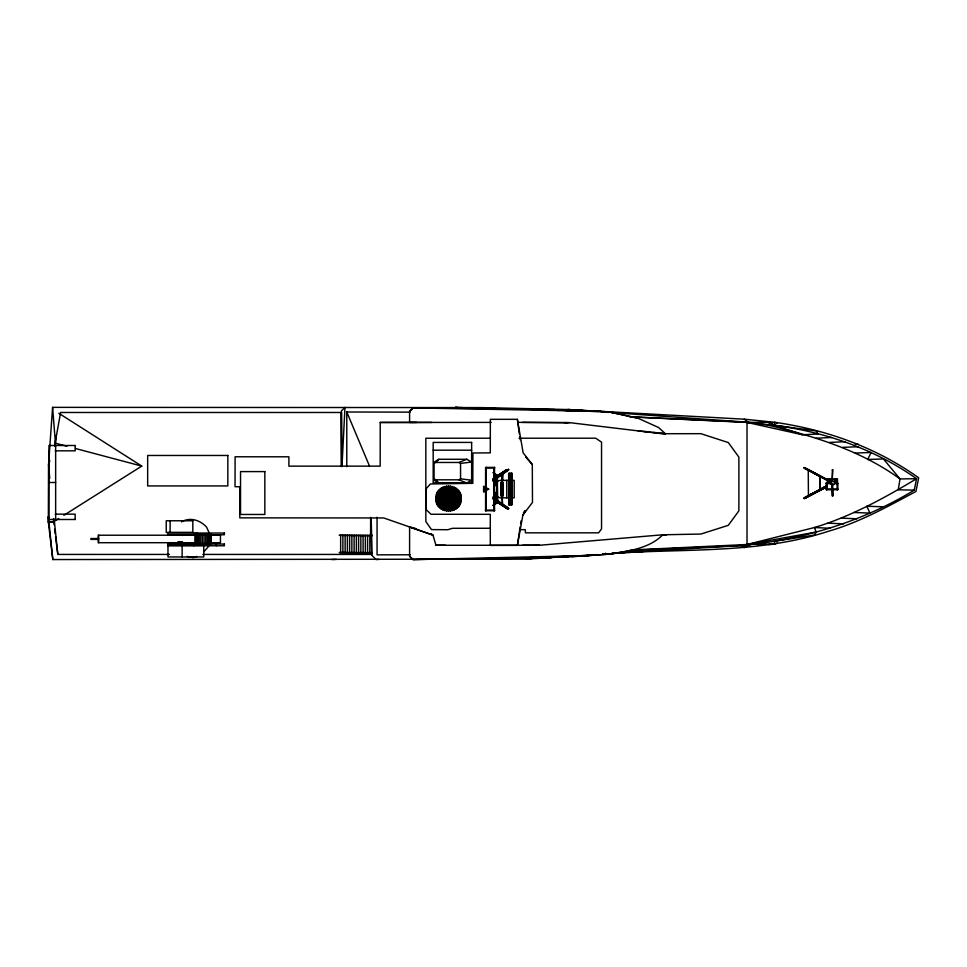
<?xml version="1.0" encoding="UTF-8"?>
<svg xmlns="http://www.w3.org/2000/svg" width="967" height="967" viewBox="0 0 967 967"><rect width="100%" height="100%" fill="white"/><g stroke="black" fill="none" stroke-linecap="round" stroke-linejoin="round"><path stroke-width="1.45" d="M491.163 422.398L380.224 422.458L380.176 466.142L288.903 466.142L288.891 456.799L235.102 456.775L235.041 486.703L239.913 486.764L239.792 517.853L383.742 517.961L432.974 535.114L435.948 545.267L539.538 545.267L662.758 534.787L700.918 534.05L728.296 525.323L738.885 510.83L738.885 457.125L728.308 442.572L700.918 433.675L661.67 433.712L569.756 422.664L518.119 422.361M597.098 554.611L526.169 559.156L52.822 559.555L48.35 522.132L48.531 464.837L52.593 407.361L480.732 407.59L568.221 409.549L744.288 419.182L774.531 422.265C826.156 429.566 876.042 447.346 918.65 477.795L915.967 491.466C887.827 506.466 859.748 522.253 828.924 531.113C758.938 554.103 684.455 548.362 612.038 553.438M370.554 536.649L370.663 517.381M493.811 488.238L497.884 475.643L493.593 488.553L497.231 476.985M497.473 475.921L498.174 476.441L493.521 472.476M493.194 472.766L498.017 476.55L497.763 475.607M434.062 463.423L434.086 462.045L438.861 459.277L466.807 459.277L471.582 462.045L460.558 463.423L458.914 462.468L435.718 462.468L434.062 463.423L434.086 480.224L438.861 482.992L466.807 482.992L471.582 480.224L460.558 478.858L458.914 479.813L435.718 479.813L434.062 478.858M54.019 524.73L53.717 518.795M55.361 446.15L55.953 435.875M497.195 501.099L493.218 497.183L497.509 501.704L497.159 477.625M341.967 466.59L344.977 407.361L341.448 410.902L341.448 466.445L341.375 412.486L60.619 412.486L54.575 445.896M502.332 472.96L502.502 480.817L502.622 473.347M498.005 476.489L497.63 476.102M435.851 498.561C435.126 482.207 461.984 482.207 461.259 498.561C461.984 514.928 435.126 514.928 435.851 498.561L461.259 498.561M502.139 473.056L493.557 481.022L502.538 473.238M493.375 480.756L502.199 472.923L493.472 480.925M208.969 543.406L208.654 546.367L203.686 551.879M834.509 482.896C834.594 485.918 829.613 485.386 830.327 482.46C832.382 477.855 835.089 484.781 837.821 482.908L837.821 489.713L826.229 489.713L826.229 482.908L831.475 482.908M493.593 496.857L502.163 505.076M517.381 545.364L522.881 515.109L532.491 502.405L532.297 464.511L523.135 452.834L517.381 419.327L490.354 419.327L490.293 452.87L472.923 452.991L472.803 483.343L430.388 483.971L426.133 488.77L426.145 509.561L430.968 514.263L490.293 514.323L490.293 545.424L517.381 545.364L520.198 526.628M520.621 523.751L521.056 520.875M446.561 511.108L450.537 486.026M502.151 504.931L493.448 496.965L495.769 499.129M497.026 500.519L502.514 504.967L498.041 501.414L493.206 505.33M612.002 553.342L740.444 545.593C801.655 540.045 861.585 522.168 914.25 490.148L916.571 478.701L900.023 478.943C861.089 450.61 815.024 436.492 768.886 425.287L769.442 422.18L760.606 421.648M497.086 501.22L497.062 501.752M493.786 489.592L497.932 502.369M497.195 477.625L497.195 501.704L494.052 498.307M49.825 460.775L48.531 464.837L49.74 478.314M444.627 510.649L452.471 486.486M493.702 486.86L497.026 477.094M493.363 497.957L497.183 501.571M632.781 549.921L747.02 544.494L814.456 527.523L816.16 532.043L814.697 535.029L774.531 541.254L774.531 544.228L768.511 544.554M442.789 509.887L454.321 487.247M820.113 489.604L820.173 476.006M522.881 515.109L525.154 511.301M523.473 512.8L525.021 510.491M441.085 508.847L456.013 488.287M832.14 481.421L832.66 469.599L832.224 470.095M832.527 495.841L832.309 484.044L832.418 496.216M435.718 462.468L438.861 459.277M494.705 478.556L496.953 476.248M493.774 479.753L497.062 476.284M493.158 480.672L497.062 476.755M493.17 480.792L497.231 476.707M439.574 507.542L457.536 489.592M431.898 422.422L409.597 422.458L409.597 411.338L413.078 407.881L528.466 408.968L609.766 412.063L637.918 418.203L658.6 427.523L665.369 433.712L638.075 430.883M494.004 479.692L497.002 476.743L493.339 480.055L496.845 476.586M493.363 480.079L496.857 476.634M409.597 411.338L413.078 407.881L600.35 411.326L609.766 412.063L637.918 418.203M493.388 480.962L495.829 478.774M497.026 477.517L501.317 473.903M493.448 481.07L501.462 474.023M493.533 481.155L501.522 474.12M494.016 480.998L496.313 478.967M497.437 477.964L501.559 474.301M502.465 505.088L496.978 500.205M493.218 505.112L497.908 501.474M493.267 505.439L497.884 501.994M493.412 505.548L498.235 501.885M438.281 506.031L458.829 491.103M502.55 473.383L502.163 480.817M493.472 478.254L506.418 469.732M493.363 478.532L506.708 469.696M493.146 478.87L506.998 469.793M493.279 478.967L507.131 469.889M493.46 479.209L508.485 469.176M493.508 479.354L508.618 469.454M493.521 479.656L508.642 469.599M493.061 480.2L508.594 469.902M493.194 480.14L507.167 470.977M48.809 520.983L48.35 516.535L48.35 522.132L53.644 521.757L58.757 518.53M63.858 515.302L141.762 466.094L58.854 413.296M826.64 485.918L808.327 495.829L826.386 486.147M804.713 497.787L825.721 486.558M808.4 495.962L820.451 489.544M825.891 486.425L804.121 497.945L826.725 486.014M804.157 498.235L826.664 486.353L804.097 498.114M804.29 498.464L826.809 486.582M804.447 498.561L826.954 486.667M804.689 498.561L825.878 487.368M820.403 489.447L826.459 486.304M437.241 504.327L459.869 492.795M829.94 528.272L814.456 527.523C850.73 516.547 884.249 498.138 916.571 478.701C874.519 449.039 825.31 432.044 774.531 425.287L747.02 422.422L634.279 417.079M777.202 543.031L774.531 544.228L752.157 543.889L744.288 547.527L742.124 546.826M181.47 521.878C190.136 516.813 200.242 520.089 206.648 527.233L209.355 533.325M495.213 482.4L499.879 480.345L508.473 480.345M458.914 462.468L466.807 459.277M493.593 490.003L497.751 501.909M196.893 556.436L193.098 557.669L187.284 556.436M436.468 502.489L460.63 494.645M416.584 528.744L409.597 527.015L409.597 556.206L413.078 559.603C478.641 558.116 544.361 559.506 609.766 554.055C628.127 551.093 649.232 548.676 662.758 534.787L666.481 534.884M816.16 532.043L747.02 544.494L744.288 547.527L740.444 545.593L629.517 550.428M571.594 556.762L609.766 554.055L629.166 550.876M436.008 500.555L461.102 496.579M547.382 558.249L551.746 557.572M609.778 554.055L615.06 553.342M752.157 543.889L747.02 544.494L747.02 422.422L769.442 422.18L772.27 423.099M526.169 559.156L532.08 558.479M603.057 554.006L606.031 553.704L603.009 553.74M558.152 410.479L568.221 409.549L598.343 411.458M48.35 522.132L54.466 522.216L57.815 554.429L169.491 554.429M612.051 553.366L624.09 552.677M628.598 552.423L642.148 551.649M651.178 551.142L658.696 550.719M672.246 549.945L675.256 549.776M757.995 545.122L762.504 544.88M747.02 422.422L802.562 434.775L817.961 433.99L816.571 430.98L774.531 425.287L769.442 422.18M816.112 438.22L831.632 437.471M379.076 559.422L376.09 559.555L371.715 555.179L371.207 517.732L371.715 555.179M829.432 442.427L845.085 441.714M855.203 444.361L858.188 444.228M557.222 556.956L588.951 555.554L413.078 559.603L409.597 556.206M842.487 447.383L858.273 446.73M528.466 558.056L588.951 555.554L513.876 558.249M855.239 453.076L871.146 452.483L867.653 459.47L883.439 458.95L900.023 478.943L898.246 489.798L914.25 490.148M331.802 559.555L336.323 559.422M380.224 422.458L416.584 422.434M490.148 528.26L452.435 528.308L447.842 529.723L431.475 529.602L425.843 521.564L425.831 438.244L490.462 438.22M435.948 545.267L445.473 545.255M410.165 554.78L377.057 554.853L377.057 517.2M519.025 438.22L595.684 438.196L601.547 442.137L601.547 528.876L598.621 532.829L525.383 532.829L525.323 529.662L519.666 529.638M75.172 445.497L48.966 445.497L48.966 519.521L75.172 519.484M433.18 450.187L471.642 450.187M55.228 450.827L75.172 450.827L75.136 445.497M485.494 510.721L494.512 510.769L494.512 467.399L485.579 467.399L485.579 510.769M485.603 467.823L486.22 467.823M494.536 467.823L493.919 467.823L493.919 510.334L494.536 510.334M485.579 468.004L494.512 468.004L494.5 467.363M808.243 469.599L808.424 496.204M512.002 473.322L508.654 473.322L508.702 504.834L512.002 504.834L511.954 473.322M511.338 480.345L514.202 480.345L514.202 497.824L511.338 497.824M831.668 482.134L827.305 482.134L827.305 478.81L837.482 478.81L837.482 482.134L834.569 482.134M49.015 482.497L55.651 482.497M503.094 482.376L500.87 482.376L500.894 495.781L503.094 495.781M826.229 483.029L826.978 483.029M826.229 483.633L831.475 483.633M834.473 483.633L837.821 483.633M501.486 488.589L502.465 488.589M826.229 488.927L837.821 488.927M501.486 489.568L502.465 489.568M837.084 489.52L837.821 489.52M820.234 489.725L819.847 476.078M508.473 497.824L499.879 497.824L495.213 495.769M485.494 510.105L494.512 510.092M485.603 510.334L486.22 510.334M55.228 514.154L75.172 514.154L75.136 519.521M54.466 522.216L48.942 522.216L52.822 559.555M195.95 533.276L197.703 533.276M372.331 535.319L339.224 535.307L372.138 535.791M196.41 542.705L98.223 542.705L98.223 535.222L220.452 535.222L220.452 542.705L209.936 542.705M195.95 544.675L197.703 544.675M203.735 545.376L167.98 545.376L167.98 556.956L203.759 556.956L203.747 544.046M372.331 552.604L339.224 552.52L372.138 553.003M202.816 554.429L370.458 554.429M512.595 409.065L554.707 409.524M522.639 545.255L539.538 545.267L535.38 545.267M346.778 466.662L346.778 412.002L410.044 412.147M522.639 422.374L569.756 422.664M557.222 409.948L600.35 411.326M462.794 407.578L455.239 407.361L458.201 407.566M479.39 408.074L495.986 408.57M513.876 408.836L588.951 411.217L571.594 410.081M882.52 506.768L866.77 506.249L869.962 513.078L854.091 512.498M528.466 408.968L588.951 411.217M564.571 422.615L567.387 422.724M841.133 518.131L856.883 518.783M827.909 523.147L843.526 523.848M629.662 416.753L748.265 422.253L768.886 425.287M602.864 411.749L613.416 412.413M620.947 412.885L628.477 413.368M637.519 413.936L643.551 414.323M655.602 415.085L660.123 415.363M568.221 409.549L595.225 411.458M601.22 411.882L608.726 412.413M611.724 412.619L748.265 422.253L744.288 419.182M644.651 431.403L647.612 431.729M653.535 432.394L656.496 432.72M660.932 433.216L665.369 433.712M436.008 496.579L461.102 500.555M502.417 473.347L502.332 480.817M66.941 446.246L55.433 443.188L52.593 407.361M75.571 448.531L141.762 466.094M436.468 494.645L460.63 502.489M603.674 553.74L605.632 554.381L605.632 553.184M802.562 434.775L774.531 425.287L774.531 422.265L777.263 423.328M409.597 527.015L432.974 535.114L430.895 533.675M458.914 479.813L466.807 482.992M437.241 492.795L459.869 504.327M828.84 480.563L808.327 469.902M804.532 467.52L828.779 480.43M804.29 467.629L828.779 480.611M804.181 467.774L828.695 480.768M804.145 467.943L828.574 480.889M804.326 468.306L828.32 480.95M493.061 497.836L508.594 508.134M493.521 498.38L508.642 508.437M508.618 508.594L493.508 498.682L508.485 508.872M493.279 499.081L508.388 508.98M493.146 499.165L508.255 509.077M494.113 500.084L508.122 509.138M493.69 499.999L507.82 509.162M438.281 491.103L458.829 506.031M497.437 500.084L501.583 503.771M439.574 489.592L457.536 507.542M493.146 497.219L495.213 499.395M493.158 497.376L496.18 500.592M435.718 479.813L438.861 482.992M525.697 457.089L532.297 464.511M441.085 488.287L456.013 508.847M442.789 487.247L454.321 509.887M172.271 542.535L173.347 544.977M346.778 412.002L369.491 466.058M493.593 489.483L498.041 502.066M493.714 491.236L497.473 502.284M444.627 486.486L452.471 510.649M446.561 486.026L450.537 511.108M517.381 419.327L519.352 433.893M519.75 436.806L520.149 439.719M54.587 529.179L55.155 533.639M55.542 536.6L57.815 554.429M53.378 518.759L53.644 521.757M341.375 412.486L341.774 466.094M837.47 482.908L837.47 483.633M837.084 482.908L837.084 489.713M832.575 469.599L832.176 481.421M832.575 484.08L832.66 496.204L832.14 484.129M826.978 482.908L826.978 489.713M826.592 488.927L826.592 489.713M820.016 476.078L819.907 489.725M511.591 473.322L511.591 504.834M511.072 488.335L511.072 489.822M511.011 473.322L511.011 504.834M509.645 473.322L509.645 504.834M509.585 488.335L509.585 489.822M509.065 473.322L509.065 504.834M506.768 480.345L506.768 497.824M503.058 482.376L503.058 495.781M502.816 482.376L502.816 495.781M502.429 482.376L502.429 495.781M502.272 497.135L502.562 506.043L502.042 497.135M501.522 482.376L501.522 495.781M501.136 482.376L501.136 495.781M497.401 477.625L497.509 501.704M494.379 510.105L494.379 510.721M493.859 510.092L493.859 510.769M486.232 467.399L486.232 510.769M460.558 463.423L460.558 478.858M448.555 485.869L448.555 511.265M369.829 535.319L369.829 552.604M367.593 535.319L367.593 552.604M365.345 535.319L365.345 552.604M363.096 535.319L363.096 552.604M360.848 535.319L360.848 552.604M358.612 535.319L358.612 552.604M356.364 535.319L356.364 552.604M354.115 535.319L354.115 552.604M351.867 535.319L351.867 552.604M349.631 535.319L349.631 552.604M347.383 535.319L347.383 552.604M345.134 535.319L345.134 552.604M342.886 535.319L342.886 552.604M340.65 535.319L340.65 552.604M216.318 544.046L216.318 545.775M210.613 534.352L210.613 543.611M209.766 534.352L209.766 543.611M208.642 534.352L208.642 543.611M207.289 534.352L207.289 543.611M205.753 534.352L205.753 543.611M204.11 534.352L204.11 543.611M202.429 534.352L202.429 543.611M200.773 534.352L200.773 543.611M199.238 534.352L199.238 543.611M197.884 534.352L197.884 543.611M196.76 534.352L196.76 543.611M195.914 534.352L195.914 543.611M195.394 534.352L195.394 543.611M193.763 533.035L193.763 534.763M193.763 544.046L193.763 545.775M182.34 541.822L182.34 544.675L178.206 544.675L178.206 541.822M182.243 541.822L182.243 544.675M182.134 545.376L182.134 556.956M181.953 541.822L181.953 544.675M181.494 541.822L181.494 544.675M180.914 541.822L180.914 544.675M180.273 541.822L180.273 544.675M179.632 541.822L179.632 544.675M179.064 541.822L179.064 544.675M178.605 541.822L178.605 544.675M178.303 541.822L178.303 544.675M170.119 520.766L170.119 532.346M98.694 535.222L98.694 542.705M97.703 538.534L97.703 539.393M91.696 538.534L91.696 539.393M55.651 445.497L55.651 519.484M436.625 496.675C433.506 511.942 458.733 515.931 460.485 500.459C463.604 485.192 438.377 481.203 436.625 496.675M438.402 496.953C435.754 509.935 457.21 513.332 458.696 500.169C461.356 487.199 439.9 483.79 438.402 496.953M441.182 497.401C439.248 506.829 454.841 509.295 455.928 499.734C457.85 490.305 442.257 487.839 441.182 497.401M444.675 497.957C451.782 514.408 456.509 484.503 444.675 497.957M483.669 486.921L484.455 487.09L483.669 486.921M483.669 491.224L484.419 491.478L483.693 491.151M484.443 488.927C485.494 491.719 486.534 486.812 484.443 488.927M487.09 489.024L487.864 489.193L487.09 489.024M835.137 479.596L834.255 479.886L835.137 479.596M835.137 481.179L834.255 481.469L835.137 481.179M835.959 479.511L836.806 479.886L835.959 479.511M836.842 481.179L835.959 481.469L836.842 481.179M488.71 489.121L483.609 492.07L483.609 486.171L488.71 489.121M471.642 442.415L433.18 442.415L433.18 482.799L471.642 482.799L471.642 442.415M227.837 455.469L147.661 455.469L147.661 485.93L227.837 485.93L227.837 455.469M264.837 471.594L240.541 471.594L240.541 514.468L264.837 514.468L264.837 471.594M830.399 479.294L828.09 479.294L828.09 481.602L830.399 481.602L830.399 479.294M192.82 520.766L166.239 520.766L166.239 532.346L192.82 532.346L192.82 520.766M224.417 533.035L167.666 533.035L167.666 534.763L224.417 534.763L224.38 533.035M211.132 534.352L195.225 534.352L195.225 543.611L211.132 543.611L211.132 534.352M98.501 538.534L90.886 538.534L90.886 539.393L98.501 539.393L98.501 538.534M224.417 544.046L167.666 544.046L167.666 545.775L224.417 545.775L224.38 544.046M498.21 476.393L493.303 472.549L498.174 476.441"/></g></svg>
